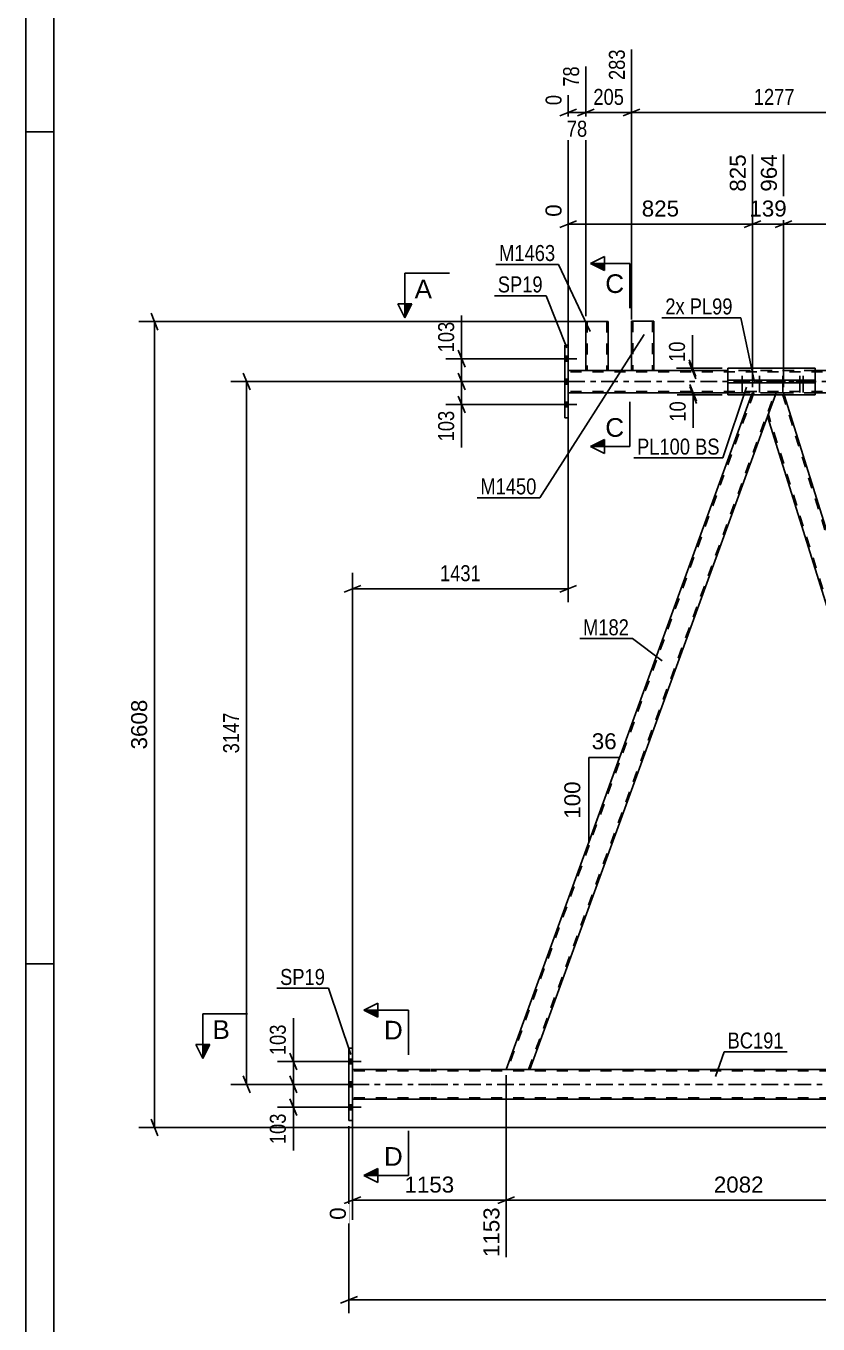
# Model space of a CAD drawing. Header units: millimetres. Extents: x -116 to 725, y -402 to 192.
# Drawn here: x -115.7 to 26.1, y -168.8 to 63.7 of the extents above; entities that cross this region are included whole.
import ezdxf

# ---------------------------------------------------------------- set-up
doc = ezdxf.new("R2010")
doc.units = ezdxf.units.MM
doc.linetypes.add('DXK_LINE_DOT2', pattern=[3.9198, 1.9599, -1.9599])
doc.linetypes.add('DXK_LINE_DOT3', pattern=[5.9187, 2.979, -0.9799, 0.9799, -0.9799])
doc.styles.add('Arial', font='ARIAL.TTF', dxfattribs={"height": 0.2})
doc.styles.add('Arial Narrow', font='ARIALN.TTF', dxfattribs={"height": 0.2})

# ---------------------------------------------------------------- blocks, each defined once
blk = doc.blocks.new('Unknown-203720616-1133')
at = {"color": 5, "linetype": 'Continuous'}
for p, q in [((-115.72, 191.75), (-115.72, -402.25)), ((-110.72, 186.75), (-110.72, -397.25)), ((-110.72, 44.75), (-115.72, 44.75)), ((-110.72, -104.25), (-115.72, -104.25))]:
    blk.add_line(p, q, dxfattribs=at)
blk = doc.blocks.new('Part-203720616-4576 - 4437')
at = {"color": 2, "linetype": 'Continuous'}
for p, q in [((-43.28, -123.22), (-57.24, -123.22)), ((48.9, -123.22), (-43.18, -123.22)), ((-43.28, -128.5), (-57.24, -128.5)), ((48.9, -128.5), (-43.18, -128.5))]:
    blk.add_line(p, q, dxfattribs=at)
at = {"color": 7, "linetype": 'DXK_LINE_DOT2'}
for p, q in [((-57.24, -128.5), (-57.24, -123.22)), ((-43.28, -123.46), (-57.24, -123.46)), ((635.92, -123.46), (-43.18, -123.46)), ((-43.28, -128.26), (-57.24, -128.26)), ((635.92, -128.26), (-43.18, -128.26))]:
    blk.add_line(p, q, dxfattribs=at)
at = {"color": 7, "linetype": 'DXK_LINE_DOT3'}
for p, q in [((-57.24, -125.86), (-43.28, -125.86)), ((-43.18, -125.86), (635.92, -125.86))]:
    blk.add_line(p, q, dxfattribs=at)
blk = doc.blocks.new('Part-203720616-4503 - 4437')
at = {"color": 2, "linetype": 'Continuous'}
for p, q in [((-19.25, 6.5), (-18.61, 6.5)), ((-19.25, -6.5), (-19.25, 6.5)), ((-18.61, 6.5), (-18.61, -6.5)), ((-18.61, -6.5), (-19.25, -6.5))]:
    blk.add_line(p, q, dxfattribs=at)
blk = doc.blocks.new('Part-203720616-4477 - 4437')
at = {"color": 2, "linetype": 'Continuous'}
for p, q in [((9.96, 2.4), (9.96, 0.24)), ((25.62, 2.4), (9.96, 2.4)), ((25.62, 2.4), (25.62, 0.24)), ((9.96, -2.4), (9.96, -0.24)), ((25.62, -2.4), (25.62, -0.24)), ((25.62, -2.4), (9.96, -2.4))]:
    blk.add_line(p, q, dxfattribs=at)
at = {"color": 7, "linetype": 'DXK_LINE_DOT2'}
for p, q in [((9.96, 0.24), (9.96, -0.24)), ((25.62, 0.24), (25.62, -0.24))]:
    blk.add_line(p, q, dxfattribs=at)
blk = doc.blocks.new('Part-203720616-4551 - 4437')
at = {"color": 2, "linetype": 'Continuous'}
for p, q in [((-57.88, -119.36), (-57.24, -119.36)), ((-57.88, -132.36), (-57.88, -119.36)), ((-57.24, -119.36), (-57.24, -132.36)), ((-57.24, -132.36), (-57.88, -132.36))]:
    blk.add_line(p, q, dxfattribs=at)
blk = doc.blocks.new('Bolt-203720616-4631 - 4437')
at = {"linetype": 'Continuous'}
for points in [[(-18.61, 3.66), (-18.61, 4.54), (-19.25, 4.54), (-19.25, 3.66)], [(-18.61, 3.66), (-18.61, 4.54), (-19.25, 4.54), (-19.25, 3.66)], [(-18.61, 3.66), (-18.61, 4.54), (-19.25, 4.54), (-19.25, 3.66)], [(-18.61, -0.44), (-18.61, 0.44), (-19.25, 0.44), (-19.25, -0.44)], [(-18.61, -0.44), (-18.61, 0.44), (-19.25, 0.44), (-19.25, -0.44)], [(-18.61, -4.54), (-18.61, -3.66), (-19.25, -3.66), (-19.25, -4.54)], [(-18.61, -4.54), (-18.61, -3.66), (-19.25, -3.66), (-19.25, -4.54)], [(-18.61, -4.54), (-18.61, -3.66), (-19.25, -3.66), (-19.25, -4.54)]]:
    blk.add_hatch(color=1, dxfattribs=at).paths.add_polyline_path(points)
at = {"color": 1, "linetype": 'Continuous'}
for p, q in [((-20.41, 4.1), (-17.09, 4.1)), ((-20.41, 4.1), (-17.09, 4.1)), ((-20.41, 4.1), (-17.09, 4.1)), ((-19.25, 4.54), (-18.61, 4.54)), ((-19.25, 4.54), (-18.61, 4.54)), ((-19.25, 4.54), (-18.61, 4.54)), ((-19.25, 3.66), (-18.61, 3.66)), ((-19.25, 3.66), (-18.61, 3.66)), ((-19.25, 3.66), (-18.61, 3.66)), ((-19.25, 0.44), (-18.61, 0.44)), ((-19.25, 0.44), (-18.61, 0.44)), ((-20.41, 0), (-17.09, 0)), ((-20.41, 0), (-17.09, 0)), ((-19.25, -0.44), (-18.61, -0.44)), ((-19.25, -0.44), (-18.61, -0.44)), ((-20.41, -4.1), (-17.09, -4.1)), ((-20.41, -4.1), (-17.09, -4.1)), ((-20.41, -4.1), (-17.09, -4.1)), ((-19.25, -3.66), (-18.61, -3.66)), ((-19.25, -3.66), (-18.61, -3.66)), ((-19.25, -3.66), (-18.61, -3.66)), ((-19.25, -4.54), (-18.61, -4.54)), ((-19.25, -4.54), (-18.61, -4.54)), ((-19.25, -4.54), (-18.61, -4.54))]:
    blk.add_line(p, q, dxfattribs=at)
blk = doc.blocks.new('Part-203720616-4510 - 4437')
at = {"color": 7, "linetype": 'DXK_LINE_DOT2'}
for p, q in [((18.63, -2), (18.49, -2.4)), ((19.95, -2), (18.63, -2)), ((56.52, -120.12), (19.7, -2)), ((20.08, -2.4), (19.95, -2)), ((53.8, -123.22), (17.22, -5.88)), ((53.55, -123.22), (52.04, -118.4)), ((56.66, -119.75), (56.23, -118.4)), ((55.39, -123.22), (56.66, -119.75)), ((53.55, -123.22), (55.39, -123.22))]:
    blk.add_line(p, q, dxfattribs=at)
at = {"color": 2, "linetype": 'Continuous'}
for p, q in [((18.49, -2.4), (17.09, -6.25)), ((56.23, -118.4), (20.08, -2.4)), ((52.04, -118.4), (17.09, -6.25))]:
    blk.add_line(p, q, dxfattribs=at)
blk = doc.blocks.new('Part-203720616-4515 - 4437')
at = {"color": 7, "linetype": 'DXK_LINE_DOT2'}
for p, q in [((14.63, -2), (-29.49, -123.22)), ((-25.74, -123.22), (18.38, -2)), ((14.23, -2.4), (14.38, -2)), ((18.63, -2), (14.38, -2)), ((18.63, -2), (17.09, -6.25)), ((-25.49, -123.22), (-29.74, -123.22))]:
    blk.add_line(p, q, dxfattribs=at)
at = {"color": 2, "linetype": 'Continuous'}
for p, q in [((-29.74, -123.22), (14.23, -2.4)), ((17.09, -6.25), (-25.49, -123.22))]:
    blk.add_line(p, q, dxfattribs=at)
blk = doc.blocks.new('Part-203720616-4566 - 4437')
at = {"color": 7, "linetype": 'DXK_LINE_DOT2'}
for p, q in [((9.96, -2.4), (9.96, 2.4)), ((25.62, 2.4), (9.96, 2.4)), ((25.62, 2), (25.62, -2)), ((25.62, -2.4), (9.96, -2.4))]:
    blk.add_line(p, q, dxfattribs=at)
at = {"color": 2, "linetype": 'Continuous'}
for p, q in [((25.62, 2.4), (25.62, 2.4)), ((25.62, 2.4), (25.62, 2)), ((25.62, -2), (25.62, -2.4)), ((25.62, -2.4), (25.62, -2.4))]:
    blk.add_line(p, q, dxfattribs=at)
blk = doc.blocks.new('Bolt-203720616-4597 - 4437')
at = {"color": 1, "linetype": 'DXK_LINE_DOT2'}
for p, q in [((12.17, 0.24), (12.17, -0.24)), ((12.53, 1.04), (12.53, -1.96)), ((12.89, 0.24), (12.89, -0.24)), ((15.26, 0.24), (15.26, -0.24)), ((15.62, 1.04), (15.62, -1.96)), ((15.98, 0.24), (15.98, -0.24))]:
    blk.add_line(p, q, dxfattribs=at)
blk = doc.blocks.new('Bolt-203720616-4598 - 4437')
at = {"color": 1, "linetype": 'DXK_LINE_DOT2'}
for p, q in [((19.48, 0.24), (19.48, -0.24)), ((19.84, 1.04), (19.84, -1.96)), ((20.2, 0.24), (20.2, -0.24)), ((22.49, 0.24), (22.49, -0.24)), ((22.85, 1.04), (22.85, -1.96)), ((23.1, 0.24), (23.1, -0.24)), ((23.21, 0.24), (23.21, -0.24)), ((23.46, 1.04), (23.46, -1.96)), ((23.82, 0.24), (23.82, -0.24))]:
    blk.add_line(p, q, dxfattribs=at)
blk = doc.blocks.new('Part-203720616-4623 - 4437')
at = {"color": 7, "linetype": 'DXK_LINE_DOT2'}
for p, q in [((9.96, 0.24), (9.96, -0.24)), ((25.62, 0.24), (9.96, 0.24)), ((25.62, -0.24), (25.62, 0.24)), ((9.96, -0.24), (25.62, -0.24))]:
    blk.add_line(p, q, dxfattribs=at)
blk = doc.blocks.new('Part-203720616-4628 - 4437')
at = {"linetype": 'Continuous'}
h = blk.add_hatch(dxfattribs=at)
h.set_pattern_fill('', scale=0.7, style=0, pattern_type=0)
h.set_pattern_definition([(45, (25.6185, 0.24), (-1.57154, 1.57154), [])])
h.paths.add_polyline_path([(25.62, -0.24), (25.62, 0.24), (9.96, 0.24), (9.96, -0.24)])
at = {"color": 7, "linetype": 'DXK_LINE_DOT2'}
for p, q in [((9.96, -0.24), (9.96, 0.24)), ((9.96, 0.24), (25.62, 0.24)), ((25.62, 0.24), (25.62, -0.24)), ((25.62, -0.24), (9.96, -0.24))]:
    blk.add_line(p, q, dxfattribs=at)
at = {"color": 2, "linetype": 'Continuous'}
for p, q in [((9.96, -0.24), (9.96, 0.24)), ((25.62, 0.24), (9.96, 0.24)), ((25.62, -0.24), (25.62, 0.24)), ((9.96, -0.24), (25.62, -0.24))]:
    blk.add_line(p, q, dxfattribs=at)
blk = doc.blocks.new('Bolt-203720616-4632 - 4437')
at = {"linetype": 'Continuous'}
for points in [[(-57.24, -122.2), (-57.24, -121.32), (-57.88, -121.32), (-57.88, -122.2)], [(-57.24, -122.2), (-57.24, -121.32), (-57.88, -121.32), (-57.88, -122.2)], [(-57.24, -122.2), (-57.24, -121.32), (-57.88, -121.32), (-57.88, -122.2)], [(-57.24, -126.3), (-57.24, -125.42), (-57.88, -125.42), (-57.88, -126.3)], [(-57.24, -126.3), (-57.24, -125.42), (-57.88, -125.42), (-57.88, -126.3)], [(-57.24, -130.4), (-57.24, -129.52), (-57.88, -129.52), (-57.88, -130.4)], [(-57.24, -130.4), (-57.24, -129.52), (-57.88, -129.52), (-57.88, -130.4)], [(-57.24, -130.4), (-57.24, -129.52), (-57.88, -129.52), (-57.88, -130.4)]]:
    blk.add_hatch(color=1, dxfattribs=at).paths.add_polyline_path(points)
at = {"color": 1, "linetype": 'Continuous'}
for p, q in [((-59.04, -121.76), (-55.72, -121.76)), ((-59.04, -121.76), (-55.72, -121.76)), ((-59.04, -121.76), (-55.72, -121.76)), ((-57.88, -121.32), (-57.24, -121.32)), ((-57.88, -121.32), (-57.24, -121.32)), ((-57.88, -121.32), (-57.24, -121.32)), ((-57.88, -122.2), (-57.24, -122.2)), ((-57.88, -122.2), (-57.24, -122.2)), ((-57.88, -122.2), (-57.24, -122.2)), ((-57.88, -125.42), (-57.24, -125.42)), ((-57.88, -125.42), (-57.24, -125.42)), ((-59.04, -125.86), (-55.72, -125.86)), ((-59.04, -125.86), (-55.72, -125.86)), ((-57.88, -126.3), (-57.24, -126.3)), ((-57.88, -126.3), (-57.24, -126.3)), ((-59.04, -129.96), (-55.72, -129.96)), ((-59.04, -129.96), (-55.72, -129.96)), ((-59.04, -129.96), (-55.72, -129.96)), ((-57.88, -129.52), (-57.24, -129.52)), ((-57.88, -129.52), (-57.24, -129.52)), ((-57.88, -129.52), (-57.24, -129.52)), ((-57.88, -130.4), (-57.24, -130.4)), ((-57.88, -130.4), (-57.24, -130.4)), ((-57.88, -130.4), (-57.24, -130.4))]:
    blk.add_line(p, q, dxfattribs=at)
blk = doc.blocks.new('Bolt-203720616-4641 - 4437')
at = {"linetype": 'Continuous'}
for points in [[(12.88, 0.24), (12.16, 0.24), (12.16, -0.24), (12.88, -0.24)], [(15.98, 0.24), (15.26, 0.24), (15.26, -0.24), (15.98, -0.24)]]:
    blk.add_hatch(color=1, dxfattribs=at).paths.add_polyline_path(points)
at = {"color": 1, "linetype": 'Continuous'}
for p, q in [((12.16, 0.24), (12.16, -0.24)), ((12.52, 1.04), (12.52, -1.96)), ((12.88, 0.24), (12.88, -0.24)), ((15.26, 0.24), (15.26, -0.24)), ((15.62, 1.04), (15.62, -1.96)), ((15.98, 0.24), (15.98, -0.24))]:
    blk.add_line(p, q, dxfattribs=at)
blk = doc.blocks.new('Bolt-203720616-4642 - 4437')
at = {"linetype": 'Continuous'}
for points in [[(20.2, 0.24), (19.48, 0.24), (19.48, -0.24), (20.2, -0.24)], [(23.21, 0.24), (22.49, 0.24), (22.49, -0.24), (23.21, -0.24)], [(23.81, 0.24), (23.09, 0.24), (23.09, -0.24), (23.81, -0.24)]]:
    blk.add_hatch(color=1, dxfattribs=at).paths.add_polyline_path(points)
at = {"color": 1, "linetype": 'Continuous'}
for p, q in [((19.48, 0.24), (19.48, -0.24)), ((19.84, 1.04), (19.84, -1.96)), ((20.2, 0.24), (20.2, -0.24)), ((22.49, 0.24), (22.49, -0.24)), ((22.85, 1.04), (22.85, -1.96)), ((23.09, 0.24), (23.09, -0.24)), ((23.21, 0.24), (23.21, -0.24)), ((23.45, 1.04), (23.45, -1.96)), ((23.81, 0.24), (23.81, -0.24))]:
    blk.add_line(p, q, dxfattribs=at)
blk = doc.blocks.new('Part-203720616-4682 - 4437')
at = {"color": 2, "linetype": 'Continuous'}
for p, q in [((-15.47, 2), (-18.61, 2)), ((-7.27, 2), (-11.47, 2)), ((9.96, 2), (-3.27, 2)), ((43.81, 2), (25.62, 2)), ((9.96, -2), (-18.61, -2)), ((96.34, -2), (25.62, -2))]:
    blk.add_line(p, q, dxfattribs=at)
at = {"color": 7, "linetype": 'DXK_LINE_DOT2'}
for p, q in [((-18.61, -2), (-18.61, 2)), ((681.5, 1.76), (-18.61, 1.76)), ((-11.47, 2), (-15.47, 2)), ((-3.27, 2), (-7.27, 2)), ((660.77, 2), (9.96, 2)), ((25.62, 2), (9.96, 2)), ((681.5, -1.76), (-18.61, -1.76)), ((25.62, -2), (9.96, -2))]:
    blk.add_line(p, q, dxfattribs=at)
at = {"color": 7, "linetype": 'DXK_LINE_DOT3'}
blk.add_line((-18.61, 0), (681.5, 0), dxfattribs=at)
blk = doc.blocks.new('Part-203720616-4898 - 4437')
at = {"color": 2, "linetype": 'Continuous'}
for p, q in [((-3.27, 10.8), (-7.27, 10.8)), ((-7.27, 2), (-7.27, 10.8)), ((-3.27, 10.8), (-3.27, 2)), ((-3.31, 2), (-7.27, 2)), ((-3.27, 2), (-3.31, 2))]:
    blk.add_line(p, q, dxfattribs=at)
at = {"color": 7, "linetype": 'DXK_LINE_DOT2'}
for p, q in [((-7.03, 10.8), (-7.03, 2)), ((-3.58, 10.8), (-3.57, 10.8)), ((-3.57, 10.8), (-3.53, 10.8)), ((-3.53, 10.8), (-3.51, 10.8)), ((-3.51, 10.8), (-3.51, 2)), ((-3.53, 2), (-3.51, 2))]:
    blk.add_line(p, q, dxfattribs=at)
blk = doc.blocks.new('Part-203720616-4913 - 4437')
at = {"color": 2, "linetype": 'Continuous'}
for p, q in [((-11.47, 10.73), (-15.47, 10.73)), ((-15.47, 2), (-15.47, 10.73)), ((-11.47, 10.73), (-11.47, 2)), ((-11.51, 2), (-15.47, 2)), ((-11.47, 2), (-11.51, 2))]:
    blk.add_line(p, q, dxfattribs=at)
at = {"color": 7, "linetype": 'DXK_LINE_DOT2'}
for p, q in [((-15.23, 10.73), (-15.23, 2)), ((-11.78, 10.73), (-11.77, 10.73)), ((-11.77, 10.73), (-11.73, 10.73)), ((-11.73, 10.73), (-11.71, 10.73)), ((-11.71, 10.73), (-11.71, 2)), ((-11.73, 2), (-11.71, 2))]:
    blk.add_line(p, q, dxfattribs=at)
blk = doc.blocks.new('StraightDimension-203720616-5816 - 4437')
at = {"color": 7, "linetype": 'Continuous'}
for p, q in [((99.51, -1), (99.51, 42.91)), ((19.95, -1), (19.95, 40.68)), ((21.45, 28.81), (18.45, 27.61)), ((19.95, 28.21), (99.51, 28.21)), ((98.01, 27.61), (101.01, 28.81))]:
    blk.add_line(p, q, dxfattribs=at)
at = {"color": 0, "linetype": 'Continuous'}
blk.add_wipeout([(98.91, 43.51), (94.71, 43.51), (94.71, 33.41), (98.91, 33.41)], dxfattribs=at)
at = {"color": 0}
blk.add_wipeout([(64.78, 28.96), (64.78, 33.16), (54.69, 33.16), (54.69, 28.96)], dxfattribs=at)
at = {"color": 3, "linetype": 'Continuous', "style": 'Arial'}
blk.add_text('2953', height=2.865, rotation=90.0002, dxfattribs=at).set_placement((98.31, 34.01))
at = {"color": 3, "style": 'Arial'}
blk.add_text('1989', height=2.865, dxfattribs=at).set_placement((55.29, 29.56))
blk = doc.blocks.new('StraightDimension-203720616-5607 - 4437')
at = {"color": 7, "linetype": 'Continuous'}
for p, q in [((-7.27, 11.12), (-7.27, 59.48)), ((-15.47, 11.73), (-15.47, 56.45)), ((-16.97, 47.6), (-13.97, 48.8)), ((-15.47, 48.2), (-7.27, 48.2)), ((-5.77, 48.8), (-8.77, 47.6))]:
    blk.add_line(p, q, dxfattribs=at)
at = {"color": 0}
blk.add_wipeout([(-8.03, 48.95), (-8.03, 53.15), (-14.71, 53.15), (-14.71, 48.95)], dxfattribs=at)
at = {"color": 0, "linetype": 'Continuous'}
blk.add_wipeout([(-7.87, 60.08), (-12.07, 60.08), (-12.07, 53.4), (-7.87, 53.4)], dxfattribs=at)
at = {"color": 3, "linetype": 'Continuous', "style": 'Arial Narrow'}
blk.add_text('283', height=2.863, rotation=90.0002, dxfattribs=at).set_placement((-8.47, 54))
at = {"color": 3, "style": 'Arial Narrow'}
blk.add_text('205', height=2.863, dxfattribs=at).set_placement((-14.11, 49.55))
blk = doc.blocks.new('StraightDimension-203720616-5617 - 4437')
at = {"color": 7, "linetype": 'Continuous'}
for p, q in [((-7.27, 11.12), (-7.27, 59.48)), ((43.81, 10.84), (43.81, 56.81)), ((-5.77, 48.8), (-8.77, 47.6)), ((-7.27, 48.2), (43.81, 48.2)), ((42.31, 47.6), (45.31, 48.8))]:
    blk.add_line(p, q, dxfattribs=at)
at = {"color": 0, "linetype": 'Continuous'}
blk.add_wipeout([(43.21, 57.41), (39.01, 57.41), (39.01, 48.9), (43.21, 48.9)], dxfattribs=at)
at = {"color": 0}
blk.add_wipeout([(22.52, 48.95), (22.52, 53.15), (14.01, 53.15), (14.01, 48.95)], dxfattribs=at)
at = {"color": 3, "linetype": 'Continuous', "style": 'Arial Narrow'}
blk.add_text('1560', height=2.863, rotation=90.0002, dxfattribs=at).set_placement((42.61, 49.5))
at = {"color": 3, "style": 'Arial Narrow'}
blk.add_text('1277', height=2.863, dxfattribs=at).set_placement((14.61, 49.55))
blk = doc.blocks.new('StraightDimension-203720616-5518 - 4437')
at = {"color": 7, "linetype": 'Continuous'}
for p, q in [((-29.74, -124.22), (-29.74, -156.79)), ((53.55, -124.22), (53.55, -156.79)), ((-28.24, -145.99), (-31.24, -147.19)), ((52.05, -147.19), (55.05, -145.99)), ((-29.74, -146.59), (53.55, -146.59))]:
    blk.add_line(p, q, dxfattribs=at)
at = {"color": 0}
blk.add_wipeout([(16.95, -145.84), (16.95, -141.64), (6.86, -141.64), (6.86, -145.84)], dxfattribs=at)
at = {"color": 0, "linetype": 'Continuous'}
blk.add_wipeout([(52.95, -147.29), (48.75, -147.29), (48.75, -157.39), (52.95, -157.39)], dxfattribs=at)
at = {"color": 3, "style": 'Arial'}
blk.add_text('2082', height=2.865, dxfattribs=at).set_placement((7.46, -145.24))
at = {"color": 3, "linetype": 'Continuous', "style": 'Arial'}
blk.add_text('3235', height=2.865, rotation=90.0002, dxfattribs=at).set_placement((52.35, -156.79))
blk = doc.blocks.new('StraightDimension-203720616-5580 - 4437')
at = {"color": 7, "linetype": 'Continuous'}
for p, q in [((-68.44, -124.36), (-67.24, -127.36)), ((-58.88, -125.86), (-70.69, -125.86)), ((-67.84, -129.96), (-67.84, -125.86)), ((-58.88, -129.96), (-70.69, -129.96)), ((-67.24, -131.46), (-68.44, -128.46))]:
    blk.add_line(p, q, dxfattribs=at)
at = {"color": 0}
blk.add_wipeout([(-68.59, -130.49), (-72.79, -130.49), (-72.79, -137.17), (-68.59, -137.17)], dxfattribs=at)
at = {"color": 7, "linetype": 'Continuous'}
blk.add_line((-67.84, -129.96), (-67.84, -137.69), dxfattribs=at)
blk.add_line((-67.84, -129.96), (-67.84, -137.69), dxfattribs=at)
at = {"color": 3, "style": 'Arial Narrow'}
blk.add_text('103', height=2.863, rotation=90.0002, dxfattribs=at).set_placement((-69.19, -136.57))
blk = doc.blocks.new('StraightDimension-203720616-5571 - 4437')
at = {"color": 7, "linetype": 'Continuous'}
for p, q in [((-38.3, 1.5), (-37.1, -1.5)), ((-20.25, 0), (-40.55, 0)), ((-37.7, -4.1), (-37.7, 0)), ((-20.25, -4.1), (-40.55, -4.1)), ((-37.1, -5.6), (-38.3, -2.6))]:
    blk.add_line(p, q, dxfattribs=at)
at = {"color": 0}
blk.add_wipeout([(-38.45, -4.63), (-42.65, -4.63), (-42.65, -11.31), (-38.45, -11.31)], dxfattribs=at)
at = {"color": 7, "linetype": 'Continuous'}
blk.add_line((-37.7, -4.1), (-37.7, -11.83), dxfattribs=at)
blk.add_line((-37.7, -4.1), (-37.7, -11.83), dxfattribs=at)
at = {"color": 3, "style": 'Arial Narrow'}
blk.add_text('103', height=2.863, rotation=90.0002, dxfattribs=at).set_placement((-39.05, -10.71))
blk = doc.blocks.new('StraightDimension-203720616-5588 - 4437')
at = {"color": 7, "linetype": 'Continuous'}
for p, q in [((-68.44, -120.26), (-67.24, -123.26)), ((-58.88, -121.76), (-70.69, -121.76)), ((-67.84, -125.86), (-67.84, -121.76)), ((-67.24, -127.36), (-68.44, -124.36)), ((-58.88, -125.86), (-70.69, -125.86))]:
    blk.add_line(p, q, dxfattribs=at)
at = {"color": 0}
blk.add_wipeout([(-68.59, -114.55), (-72.79, -114.55), (-72.79, -121.24), (-68.59, -121.24)], dxfattribs=at)
at = {"color": 7, "linetype": 'Continuous'}
blk.add_line((-67.84, -121.76), (-67.84, -114.03), dxfattribs=at)
blk.add_line((-67.84, -121.76), (-67.84, -114.03), dxfattribs=at)
at = {"color": 3, "style": 'Arial Narrow'}
blk.add_text('103', height=2.863, rotation=90.0002, dxfattribs=at).set_placement((-69.19, -120.63))
blk = doc.blocks.new('StraightDimension-203720616-5077 - 4437')
at = {"color": 7, "linetype": 'Continuous'}
for p, q in [((8.96, 2.4), (0.79, 2.4)), ((3.04, 3.9), (4.24, 0.9)), ((4.24, 0.5), (3.04, 3.5)), ((3.64, 2), (3.64, 2.4)), ((8.96, 2), (0.79, 2))]:
    blk.add_line(p, q, dxfattribs=at)
at = {"color": 0}
blk.add_wipeout([(2.89, 7.78), (-1.31, 7.78), (-1.31, 2.92), (2.89, 2.92)], dxfattribs=at)
at = {"color": 7, "linetype": 'Continuous'}
blk.add_line((3.64, 2.4), (3.64, 8.31), dxfattribs=at)
blk.add_line((3.64, 2.4), (3.64, 8.31), dxfattribs=at)
at = {"color": 3, "style": 'Arial Narrow'}
blk.add_text('10', height=2.863, rotation=90.0002, dxfattribs=at).set_placement((2.29, 3.52))
blk = doc.blocks.new('StraightDimension-203720616-5792 - 4437')
at = {"color": 7, "linetype": 'Continuous'}
for p, q in [((14.38, -1), (14.38, 40.68)), ((19.95, -1), (19.95, 40.68)), ((12.88, 27.61), (15.88, 28.81)), ((14.38, 28.21), (19.95, 28.21)), ((21.45, 28.81), (18.45, 27.61))]:
    blk.add_line(p, q, dxfattribs=at)
at = {"color": 0}
blk.add_wipeout([(21.1, 28.96), (21.1, 33.16), (13.23, 33.16), (13.23, 28.96)], dxfattribs=at)
at = {"color": 0, "linetype": 'Continuous'}
blk.add_wipeout([(19.35, 41.28), (15.15, 41.28), (15.15, 33.41), (19.35, 33.41)], dxfattribs=at)
at = {"color": 3, "linetype": 'Continuous', "style": 'Arial'}
blk.add_text('964', height=2.865, rotation=90.0002, dxfattribs=at).set_placement((18.75, 34.01))
at = {"color": 3, "style": 'Arial'}
blk.add_text('139', height=2.865, dxfattribs=at).set_placement((13.83, 29.56))
blk = doc.blocks.new('StraightDimension-203720616-4952 - 4437')
at = {"color": 7, "linetype": 'Continuous'}
for p, q in [((-18.61, -3), (-18.61, -39.5)), ((-57.24, -122.22), (-57.24, -34.25)), ((-55.74, -36.5), (-58.74, -37.7)), ((-57.24, -37.1), (-18.61, -37.1)), ((-20.11, -37.7), (-17.11, -36.5))]:
    blk.add_line(p, q, dxfattribs=at)
at = {"color": 0}
blk.add_wipeout([(-33.67, -36.35), (-33.67, -32.15), (-42.18, -32.15), (-42.18, -36.35)], dxfattribs=at)
at = {"color": 3, "style": 'Arial Narrow'}
blk.add_text('1431', height=2.863, dxfattribs=at).set_placement((-41.58, -35.75))
blk = doc.blocks.new('StraightDimension-203720616-4981 - 4437')
at = {"color": 7, "linetype": 'Continuous'}
for p, q in [((-57.88, -133.36), (-57.88, -166.86)), ((-56.38, -163.86), (-59.38, -165.06)), ((-57.88, -164.46), (682.14, -164.46))]:
    blk.add_line(p, q, dxfattribs=at)
blk = doc.blocks.new('StraightDimension-203720616-5063 - 4437')
at = {"color": 7, "linetype": 'Continuous'}
for p, q in [((13.96, -2), (0.91, -2)), ((3.16, -0.5), (4.36, -3.5)), ((4.36, -3.9), (3.16, -0.9)), ((3.76, -2.4), (3.76, -2)), ((8.96, -2.4), (0.91, -2.4))]:
    blk.add_line(p, q, dxfattribs=at)
at = {"color": 0}
blk.add_wipeout([(3.01, -2.93), (-1.19, -2.93), (-1.19, -7.78), (3.01, -7.78)], dxfattribs=at)
at = {"color": 7, "linetype": 'Continuous'}
blk.add_line((3.76, -2.4), (3.76, -8.31), dxfattribs=at)
blk.add_line((3.76, -2.4), (3.76, -8.31), dxfattribs=at)
at = {"color": 3, "style": 'Arial Narrow'}
blk.add_text('10', height=2.863, rotation=90.0002, dxfattribs=at).set_placement((2.41, -7.18))
blk = doc.blocks.new('StraightDimension-203720616-5098 - 4437')
at = {"color": 7, "linetype": 'Continuous'}
for p, q in [((-75.6, -1.5), (-76.8, 1.5)), ((-20.25, 0), (-79.05, 0)), ((-76.2, -125.86), (-76.2, 0)), ((-76.8, -124.36), (-75.6, -127.36)), ((-58.88, -125.86), (-79.05, -125.86))]:
    blk.add_line(p, q, dxfattribs=at)
at = {"color": 0}
blk.add_wipeout([(-76.95, -58.67), (-81.15, -58.67), (-81.15, -67.19), (-76.95, -67.19)], dxfattribs=at)
at = {"color": 3, "style": 'Arial Narrow'}
blk.add_text('3147', height=2.863, rotation=90.0002, dxfattribs=at).set_placement((-77.55, -66.59))
blk = doc.blocks.new('StraightDimension-203720616-5597 - 4437')
at = {"color": 7, "linetype": 'Continuous'}
for p, q in [((-15.47, 11.73), (-15.47, 56.45)), ((-18.61, 3), (-18.61, 51.32)), ((-20.11, 47.6), (-17.11, 48.8)), ((-18.61, 48.2), (-15.47, 48.2)), ((-13.97, 48.8), (-16.97, 47.6))]:
    blk.add_line(p, q, dxfattribs=at)
at = {"color": 0, "linetype": 'Continuous'}
blk.add_wipeout([(-16.07, 57.05), (-20.27, 57.05), (-20.27, 52.2), (-16.07, 52.2)], dxfattribs=at)
at = {"color": 0}
blk.add_wipeout([(-14.61, 43.25), (-14.61, 47.45), (-19.47, 47.45), (-19.47, 43.25)], dxfattribs=at)
at = {"color": 3, "style": 'Arial Narrow'}
blk.add_text('78', height=2.863, dxfattribs=at).set_placement((-18.87, 43.85))
at = {"color": 0, "linetype": 'Continuous'}
blk.add_wipeout([(-19.21, 51.92), (-23.41, 51.92), (-23.41, 48.9), (-19.21, 48.9)], dxfattribs=at)
at = {"color": 3, "linetype": 'Continuous', "style": 'Arial Narrow'}
for s, height, p in [('78', 2.863, (-16.67, 52.8)), ('0', 2.86, (-19.81, 49.5))]:
    blk.add_text(s, height=height, rotation=90.0002, dxfattribs=at).set_placement(p)
blk = doc.blocks.new('StraightDimension-203720616-5535 - 4437')
at = {"color": 7, "linetype": 'Continuous'}
for p, q in [((-29.74, -124.22), (-29.74, -156.79)), ((-57.24, -129.5), (-57.24, -150.12)), ((-55.74, -145.99), (-58.74, -147.19)), ((-31.24, -147.19), (-28.24, -145.99)), ((-57.24, -146.59), (-29.74, -146.59))]:
    blk.add_line(p, q, dxfattribs=at)
at = {"color": 0}
blk.add_wipeout([(-38.44, -145.84), (-38.44, -141.64), (-48.54, -141.64), (-48.54, -145.84)], dxfattribs=at)
at = {"color": 0, "linetype": 'Continuous'}
for points in [[(-57.84, -147.29), (-62.04, -147.29), (-62.04, -150.72), (-57.84, -150.72)], [(-30.34, -147.29), (-34.54, -147.29), (-34.54, -157.39), (-30.34, -157.39)]]:
    blk.add_wipeout(points, dxfattribs=at)
at = {"color": 3, "style": 'Arial'}
blk.add_text('1153', height=2.865, dxfattribs=at).set_placement((-47.94, -145.24))
at = {"color": 3, "linetype": 'Continuous', "style": 'Arial'}
for s, height, p in [('0', 2.87, (-58.44, -150.12)), ('1153', 2.865, (-30.94, -156.79))]:
    blk.add_text(s, height=height, rotation=90.0002, dxfattribs=at).set_placement(p)
blk = doc.blocks.new('StraightDimension-203720616-5563 - 4437')
at = {"color": 7, "linetype": 'Continuous'}
for p, q in [((-38.3, 5.6), (-37.1, 2.6)), ((-20.25, 4.1), (-40.55, 4.1)), ((-37.7, 0), (-37.7, 4.1)), ((-37.1, -1.5), (-38.3, 1.5)), ((-20.25, 0), (-40.55, 0))]:
    blk.add_line(p, q, dxfattribs=at)
at = {"color": 0}
blk.add_wipeout([(-38.45, 11.31), (-42.65, 11.31), (-42.65, 4.62), (-38.45, 4.62)], dxfattribs=at)
at = {"color": 7, "linetype": 'Continuous'}
blk.add_line((-37.7, 4.1), (-37.7, 11.83), dxfattribs=at)
blk.add_line((-37.7, 4.1), (-37.7, 11.83), dxfattribs=at)
at = {"color": 3, "style": 'Arial Narrow'}
blk.add_text('103', height=2.863, rotation=90.0002, dxfattribs=at).set_placement((-39.05, 5.23))
blk = doc.blocks.new('StraightDimension-203720616-5775 - 4437')
at = {"color": 7, "linetype": 'Continuous'}
for p, q in [((14.38, -1), (14.38, 40.68)), ((-18.61, 3), (-18.61, 31.74)), ((-17.11, 28.81), (-20.11, 27.61)), ((-18.61, 28.21), (14.38, 28.21)), ((12.88, 27.61), (15.88, 28.81))]:
    blk.add_line(p, q, dxfattribs=at)
at = {"color": 0, "linetype": 'Continuous'}
for points in [[(13.78, 41.28), (9.58, 41.28), (9.58, 33.41), (13.78, 33.41)], [(-19.21, 32.34), (-23.41, 32.34), (-23.41, 28.91), (-19.21, 28.91)]]:
    blk.add_wipeout(points, dxfattribs=at)
at = {"color": 0}
blk.add_wipeout([(1.82, 28.96), (1.82, 33.16), (-6.05, 33.16), (-6.05, 28.96)], dxfattribs=at)
at = {"color": 3, "linetype": 'Continuous', "style": 'Arial'}
for s, height, p in [('825', 2.865, (13.18, 34.01)), ('0', 2.87, (-19.81, 29.51))]:
    blk.add_text(s, height=height, rotation=90.0002, dxfattribs=at).set_placement(p)
at = {"color": 3, "style": 'Arial'}
blk.add_text('825', height=2.865, dxfattribs=at).set_placement((-5.45, 29.56))
blk = doc.blocks.new('AngleDimension-203720616-6362 - 4437')
at = {"color": 7, "linetype": 'Continuous'}
for p, q in [((-14.95, -67.35), (-9.41, -67.35)), ((-14.95, -82.57), (-9.41, -67.35)), ((-14.95, -82.57), (-14.95, -67.35)), ((-14.92, -82.51), (-14.95, -82.57))]:
    blk.add_line(p, q, dxfattribs=at)
at = {"color": 0}
for points in [[(-9.35, -66.45), (-9.35, -62.25), (-15, -62.25), (-15, -66.45)], [(-15.85, -71.02), (-20.05, -71.02), (-20.05, -78.89), (-15.85, -78.89)]]:
    blk.add_wipeout(points, dxfattribs=at)
at = {"color": 3, "style": 'Arial'}
blk.add_text('36', height=2.865, dxfattribs=at).set_placement((-14.4, -65.85))
blk.add_text('100', height=2.865, rotation=90.0002, dxfattribs=at).set_placement((-16.45, -78.29))
blk = doc.blocks.new('StraightDimension-203720616-14069 - 4437')
at = {"color": 7, "linetype": 'Continuous'}
for p, q in [((-92.08, 9.23), (-93.28, 12.23)), ((-14.47, 10.73), (-95.53, 10.73)), ((-92.68, -133.6), (-92.68, 10.73)), ((-93.28, -132.1), (-92.08, -135.1)), ((49.91, -133.6), (-95.53, -133.6))]:
    blk.add_line(p, q, dxfattribs=at)
at = {"color": 0}
blk.add_wipeout([(-93.43, -56.39), (-97.63, -56.39), (-97.63, -66.48), (-93.43, -66.48)], dxfattribs=at)
at = {"color": 3, "style": 'Arial'}
blk.add_text('3608', height=2.865, rotation=90.0002, dxfattribs=at).set_placement((-94.03, -65.88))
blk = doc.blocks.new('Mark-203720616-4511 - 4437')
at = {"color": 0}
blk.add_wipeout([(-7.73, -45.44), (-7.73, -42.44), (-15.96, -42.44), (-15.96, -45.44)], dxfattribs=at)
blk.add_wipeout([(-7.73, -45.44), (-7.73, -42.44), (-15.96, -42.44), (-15.96, -45.44)], dxfattribs=at)
at = {"color": 30, "linetype": 'Continuous'}
for p in [(-16.56, -46.04), (-1.8, -50.02)]:
    blk.add_line(p, (-7.13, -46.04), dxfattribs=at)
at = {"color": 3, "style": 'Arial Narrow'}
blk.add_text('M182', height=2.863, dxfattribs=at).set_placement((-15.96, -45.44))
blk = doc.blocks.new('Mark-203720616-4909 - 4437')
at = {"color": 0}
blk.add_wipeout([(-20.94, 21.59), (-20.94, 24.59), (-30.99, 24.59), (-30.99, 21.59)], dxfattribs=at)
blk.add_wipeout([(-20.94, 21.59), (-20.94, 24.59), (-30.99, 24.59), (-30.99, 21.59)], dxfattribs=at)
at = {"color": 30, "linetype": 'Continuous'}
for p in [(-31.59, 20.99), (-14.66, 8.97)]:
    blk.add_line(p, (-20.34, 20.99), dxfattribs=at)
at = {"color": 3, "style": 'Arial Narrow'}
blk.add_text('M1463', height=2.863, dxfattribs=at).set_placement((-30.99, 21.59))
blk = doc.blocks.new('Mark-203720616-4547 - 4437')
at = {"color": 0}
blk.add_wipeout([(-62.17, -108.06), (-62.17, -105.06), (-70.21, -105.06), (-70.21, -108.06)], dxfattribs=at)
blk.add_wipeout([(-62.17, -108.06), (-62.17, -105.06), (-70.21, -105.06), (-70.21, -108.06)], dxfattribs=at)
at = {"color": 30, "linetype": 'Continuous'}
for p in [(-70.81, -108.66), (-57.53, -120.49)]:
    blk.add_line(p, (-61.57, -108.66), dxfattribs=at)
at = {"color": 3, "style": 'Arial Narrow'}
blk.add_text('SP19', height=2.863, dxfattribs=at).set_placement((-70.21, -108.06))
blk = doc.blocks.new('MarkSet-203720616-6495 - 4437')
at = {"color": 30, "linetype": 'Continuous'}
blk.add_line((14.77, -0.12), (12.32, 11.43), dxfattribs=at)
at = {"color": 0}
blk.add_wipeout([(2.24, 12.03), (2.24, 15.03), (-1.23, 15.03), (-1.23, 12.03)], dxfattribs=at)
blk.add_wipeout([(2.24, 12.03), (2.24, 15.03), (-1.23, 15.03), (-1.23, 12.03)], dxfattribs=at)
blk.add_wipeout([(10.82, 12.03), (10.82, 15.03), (3.14, 15.03), (3.14, 12.03)], dxfattribs=at)
blk.add_wipeout([(10.82, 12.03), (10.82, 15.03), (3.14, 15.03), (3.14, 12.03)], dxfattribs=at)
at = {"color": 30, "linetype": 'Continuous'}
blk.add_line((-1.83, 11.43), (12.32, 11.43), dxfattribs=at)
at = {"color": 3, "style": 'Arial Narrow'}
for s, p in [('2x', (-1.23, 12.03)), ('PL99', (3.14, 12.03))]:
    blk.add_text(s, height=2.863, dxfattribs=at).set_placement(p)
blk = doc.blocks.new('Mark-203720616-4499 - 4437')
at = {"color": 0}
blk.add_wipeout([(-23.19, 15.97), (-23.19, 18.97), (-31.23, 18.97), (-31.23, 15.97)], dxfattribs=at)
blk.add_wipeout([(-23.19, 15.97), (-23.19, 18.97), (-31.23, 18.97), (-31.23, 15.97)], dxfattribs=at)
at = {"color": 30, "linetype": 'Continuous'}
for p in [(-31.83, 15.37), (-18.89, 6.06)]:
    blk.add_line(p, (-22.59, 15.37), dxfattribs=at)
at = {"color": 3, "style": 'Arial Narrow'}
blk.add_text('SP19', height=2.863, dxfattribs=at).set_placement((-31.23, 15.97))
blk = doc.blocks.new('Mark-203720616-4572 - 4437')
at = {"color": 0}
blk.add_wipeout([(19.97, -119.44), (19.97, -116.44), (9.92, -116.44), (9.92, -119.44)], dxfattribs=at)
blk.add_wipeout([(19.97, -119.44), (19.97, -116.44), (9.92, -116.44), (9.92, -119.44)], dxfattribs=at)
at = {"color": 30, "linetype": 'Continuous'}
for p, q in [((7.73, -124.46), (9.32, -120.04)), ((9.32, -120.04), (20.57, -120.04))]:
    blk.add_line(p, q, dxfattribs=at)
at = {"color": 3, "style": 'Arial Narrow'}
blk.add_text('BC191', height=2.863, dxfattribs=at).set_placement((9.92, -119.44))
blk = doc.blocks.new('Mark-203720616-4894 - 4437')
at = {"color": 0}
blk.add_wipeout([(-24.3, -20.2), (-24.3, -17.2), (-34.35, -17.2), (-34.35, -20.2)], dxfattribs=at)
blk.add_wipeout([(-24.3, -20.2), (-24.3, -17.2), (-34.35, -17.2), (-34.35, -20.2)], dxfattribs=at)
at = {"color": 30, "linetype": 'Continuous'}
for p in [(-5, 8.42), (-34.95, -20.8)]:
    blk.add_line(p, (-23.7, -20.8), dxfattribs=at)
at = {"color": 3, "style": 'Arial Narrow'}
blk.add_text('M1450', height=2.863, dxfattribs=at).set_placement((-34.35, -20.2))
blk = doc.blocks.new('SectionMark-203720616-6375 - 4437')
at = {"color": 6, "linetype": 'Continuous'}
for p, q in [((-47.87, 19.4), (-47.87, 11.4)), ((-47.87, 11.4), (-49.12, 13.9))]:
    blk.add_line(p, q, dxfattribs=at)
at = {"color": 0, "linetype": 'Continuous'}
blk.add_wipeout([(-43.01, 14.9), (-43.01, 18.4), (-46.12, 18.4), (-46.12, 14.9)], dxfattribs=at)
at = {"linetype": 'Continuous'}
blk.add_hatch(color=6, dxfattribs=at).paths.add_polyline_path([(-47.87, 13.9), (-46.62, 13.9), (-47.87, 11.4)])
at = {"color": 6, "linetype": 'Continuous'}
for p, q in [((-47.87, 19.4), (-39.87, 19.4)), ((-46.62, 13.9), (-49.12, 13.9)), ((-47.87, 11.4), (-46.62, 13.9))]:
    blk.add_line(p, q, dxfattribs=at)
at = {"color": 3, "linetype": 'Continuous', "style": 'Arial'}
blk.add_text('A', height=3.34, dxfattribs=at).set_placement((-46.12, 14.9))
blk = doc.blocks.new('SectionMark-203720616-6381 - 4437')
at = {"color": 6, "linetype": 'Continuous'}
for p, q in [((-84.07, -113.22), (-84.07, -121.22)), ((-84.07, -121.22), (-85.32, -118.72))]:
    blk.add_line(p, q, dxfattribs=at)
at = {"color": 0, "linetype": 'Continuous'}
blk.add_wipeout([(-79.21, -117.72), (-79.21, -114.22), (-82.32, -114.22), (-82.32, -117.72)], dxfattribs=at)
at = {"linetype": 'Continuous'}
blk.add_hatch(color=6, dxfattribs=at).paths.add_polyline_path([(-84.07, -118.72), (-82.82, -118.72), (-84.07, -121.22)])
at = {"color": 6, "linetype": 'Continuous'}
for p, q in [((-84.07, -113.22), (-76.07, -113.22)), ((-82.82, -118.72), (-85.32, -118.72)), ((-84.07, -121.22), (-82.82, -118.72))]:
    blk.add_line(p, q, dxfattribs=at)
at = {"color": 3, "linetype": 'Continuous', "style": 'Arial'}
blk.add_text('B', height=3.34, dxfattribs=at).set_placement((-82.32, -117.72))
blk = doc.blocks.new('SectionMark-203720616-6387 - 4437')
at = {"color": 6, "linetype": 'Continuous'}
for p, q in [((-14.61, 21.12), (-12.11, 22.37)), ((-7.61, 21.12), (-14.61, 21.12)), ((-7.61, -11.64), (-14.61, -11.64)), ((-12.11, -12.89), (-14.61, -11.64))]:
    blk.add_line(p, q, dxfattribs=at)
at = {"color": 0, "linetype": 'Continuous'}
for points in [[(-8.61, 15.87), (-8.61, 19.37), (-11.98, 19.37), (-11.98, 15.87)], [(-8.61, -9.89), (-8.61, -6.39), (-11.98, -6.39), (-11.98, -9.89)]]:
    blk.add_wipeout(points, dxfattribs=at)
at = {"linetype": 'Continuous'}
for points in [[(-12.11, 21.12), (-12.11, 19.87), (-14.61, 21.12)], [(-12.11, -10.39), (-12.11, -11.64), (-14.61, -11.64)]]:
    blk.add_hatch(color=6, dxfattribs=at).paths.add_polyline_path(points)
at = {"color": 6, "linetype": 'Continuous'}
for p, q in [((-14.61, 21.12), (-12.11, 19.87)), ((-12.11, 19.87), (-12.11, 22.37)), ((-7.61, 21.12), (-7.61, 13.12)), ((-7.61, -11.64), (-7.61, -3.64)), ((-14.61, -11.64), (-12.11, -10.39)), ((-12.11, -10.39), (-12.11, -12.89))]:
    blk.add_line(p, q, dxfattribs=at)
at = {"color": 3, "linetype": 'Continuous', "style": 'Arial'}
for p in [(-11.98, 15.87), (-11.98, -9.89)]:
    blk.add_text('C', height=3.34, dxfattribs=at).set_placement(p)
blk = doc.blocks.new('SectionMark-203720616-6391 - 4437')
at = {"color": 6, "linetype": 'Continuous'}
for p, q in [((-55.24, -112.57), (-52.74, -111.32)), ((-47.24, -112.57), (-55.24, -112.57)), ((-47.24, -142.19), (-55.24, -142.19)), ((-52.74, -143.44), (-55.24, -142.19))]:
    blk.add_line(p, q, dxfattribs=at)
at = {"color": 0, "linetype": 'Continuous'}
for points in [[(-48.24, -117.82), (-48.24, -114.32), (-51.61, -114.32), (-51.61, -117.82)], [(-48.24, -140.44), (-48.24, -136.94), (-51.61, -136.94), (-51.61, -140.44)]]:
    blk.add_wipeout(points, dxfattribs=at)
at = {"linetype": 'Continuous'}
for points in [[(-52.74, -112.57), (-52.74, -113.82), (-55.24, -112.57)], [(-52.74, -140.94), (-52.74, -142.19), (-55.24, -142.19)]]:
    blk.add_hatch(color=6, dxfattribs=at).paths.add_polyline_path(points)
at = {"color": 6, "linetype": 'Continuous'}
for p, q in [((-52.74, -113.82), (-52.74, -111.32)), ((-55.24, -112.57), (-52.74, -113.82)), ((-47.24, -112.57), (-47.24, -120.57)), ((-47.24, -142.19), (-47.24, -134.19)), ((-55.24, -142.19), (-52.74, -140.94)), ((-52.74, -140.94), (-52.74, -143.44))]:
    blk.add_line(p, q, dxfattribs=at)
at = {"color": 3, "linetype": 'Continuous', "style": 'Arial'}
for p in [(-51.61, -117.82), (-51.61, -140.44)]:
    blk.add_text('D', height=3.34, dxfattribs=at).set_placement(p)
blk = doc.blocks.new('MarkSet-203720616-6517 - 4437')
at = {"color": 0}
blk.add_wipeout([(3.21, -13.08), (3.21, -10.08), (-6.29, -10.08), (-6.29, -13.08)], dxfattribs=at)
blk.add_wipeout([(3.21, -13.08), (3.21, -10.08), (-6.29, -10.08), (-6.29, -13.08)], dxfattribs=at)
blk.add_wipeout([(8.49, -13.08), (8.49, -10.08), (4.11, -10.08), (4.11, -13.08)], dxfattribs=at)
blk.add_wipeout([(8.49, -13.08), (8.49, -10.08), (4.11, -10.08), (4.11, -13.08)], dxfattribs=at)
at = {"color": 30, "linetype": 'Continuous'}
for p in [(13.33, -1.02), (-6.89, -13.68)]:
    blk.add_line(p, (9.09, -13.68), dxfattribs=at)
at = {"color": 3, "style": 'Arial Narrow'}
for s, p in [('PL100', (-6.29, -13.08)), ('BS', (4.11, -13.08))]:
    blk.add_text(s, height=2.863, dxfattribs=at).set_placement(p)

msp = doc.modelspace()

# ---------------------------------------------------------------- block references
for name in ['Unknown-203720616-1133', 'Part-203720616-4913 - 4437', 'Part-203720616-4898 - 4437', 'Part-203720616-4503 - 4437', 'Bolt-203720616-4631 - 4437', 'Part-203720616-4477 - 4437', 'Part-203720616-4566 - 4437', 'Part-203720616-4682 - 4437', 'Part-203720616-4623 - 4437', 'Part-203720616-4628 - 4437', 'Bolt-203720616-4641 - 4437', 'Bolt-203720616-4597 - 4437', 'Bolt-203720616-4598 - 4437', 'Bolt-203720616-4642 - 4437', 'Part-203720616-4515 - 4437', 'Part-203720616-4510 - 4437', 'Part-203720616-4551 - 4437', 'Bolt-203720616-4632 - 4437', 'Part-203720616-4576 - 4437']:
    msp.add_blockref(name, (0, 0))

# ---------------------------------------------------------------- next in the draw order: block references
for name in ['StraightDimension-203720616-5607 - 4437', 'StraightDimension-203720616-5816 - 4437', 'StraightDimension-203720616-5077 - 4437', 'StraightDimension-203720616-5571 - 4437', 'StraightDimension-203720616-5580 - 4437', 'StraightDimension-203720616-5518 - 4437']:
    msp.add_blockref(name, (0, 0))

# ---------------------------------------------------------------- next in the draw order: block references
for name in ['StraightDimension-203720616-5617 - 4437', 'StraightDimension-203720616-5597 - 4437', 'StraightDimension-203720616-5588 - 4437']:
    msp.add_blockref(name, (0, 0))

# ---------------------------------------------------------------- next in the draw order: block references
for name in ['StraightDimension-203720616-5792 - 4437', 'StraightDimension-203720616-4952 - 4437']:
    msp.add_blockref(name, (0, 0))

# ---------------------------------------------------------------- next in the draw order: block references
msp.add_blockref('StraightDimension-203720616-4981 - 4437', (0, 0))

# ---------------------------------------------------------------- next in the draw order: block references
for name in ['StraightDimension-203720616-5098 - 4437', 'StraightDimension-203720616-5063 - 4437']:
    msp.add_blockref(name, (0, 0))

# ---------------------------------------------------------------- next in the draw order: block references
for name in ['StraightDimension-203720616-5563 - 4437', 'AngleDimension-203720616-6362 - 4437', 'StraightDimension-203720616-5535 - 4437']:
    msp.add_blockref(name, (0, 0))

# ---------------------------------------------------------------- next in the draw order: block references
msp.add_blockref('StraightDimension-203720616-5775 - 4437', (0, 0))

# ---------------------------------------------------------------- next in the draw order: block references
msp.add_blockref('StraightDimension-203720616-14069 - 4437', (0, 0))

# ---------------------------------------------------------------- next in the draw order: block references
for name in ['Mark-203720616-4909 - 4437', 'MarkSet-203720616-6495 - 4437', 'Mark-203720616-4511 - 4437', 'Mark-203720616-4547 - 4437', 'Mark-203720616-4572 - 4437']:
    msp.add_blockref(name, (0, 0))

# ---------------------------------------------------------------- next in the draw order: block references
for name in ['Mark-203720616-4499 - 4437', 'SectionMark-203720616-6381 - 4437']:
    msp.add_blockref(name, (0, 0))

# ---------------------------------------------------------------- next in the draw order: block references
for name in ['SectionMark-203720616-6375 - 4437', 'Mark-203720616-4894 - 4437', 'SectionMark-203720616-6391 - 4437']:
    msp.add_blockref(name, (0, 0))

# ---------------------------------------------------------------- next in the draw order: block references
msp.add_blockref('SectionMark-203720616-6387 - 4437', (0, 0))

# ---------------------------------------------------------------- next in the draw order: block references
msp.add_blockref('MarkSet-203720616-6517 - 4437', (0, 0))

doc.saveas('drawing.dxf')
